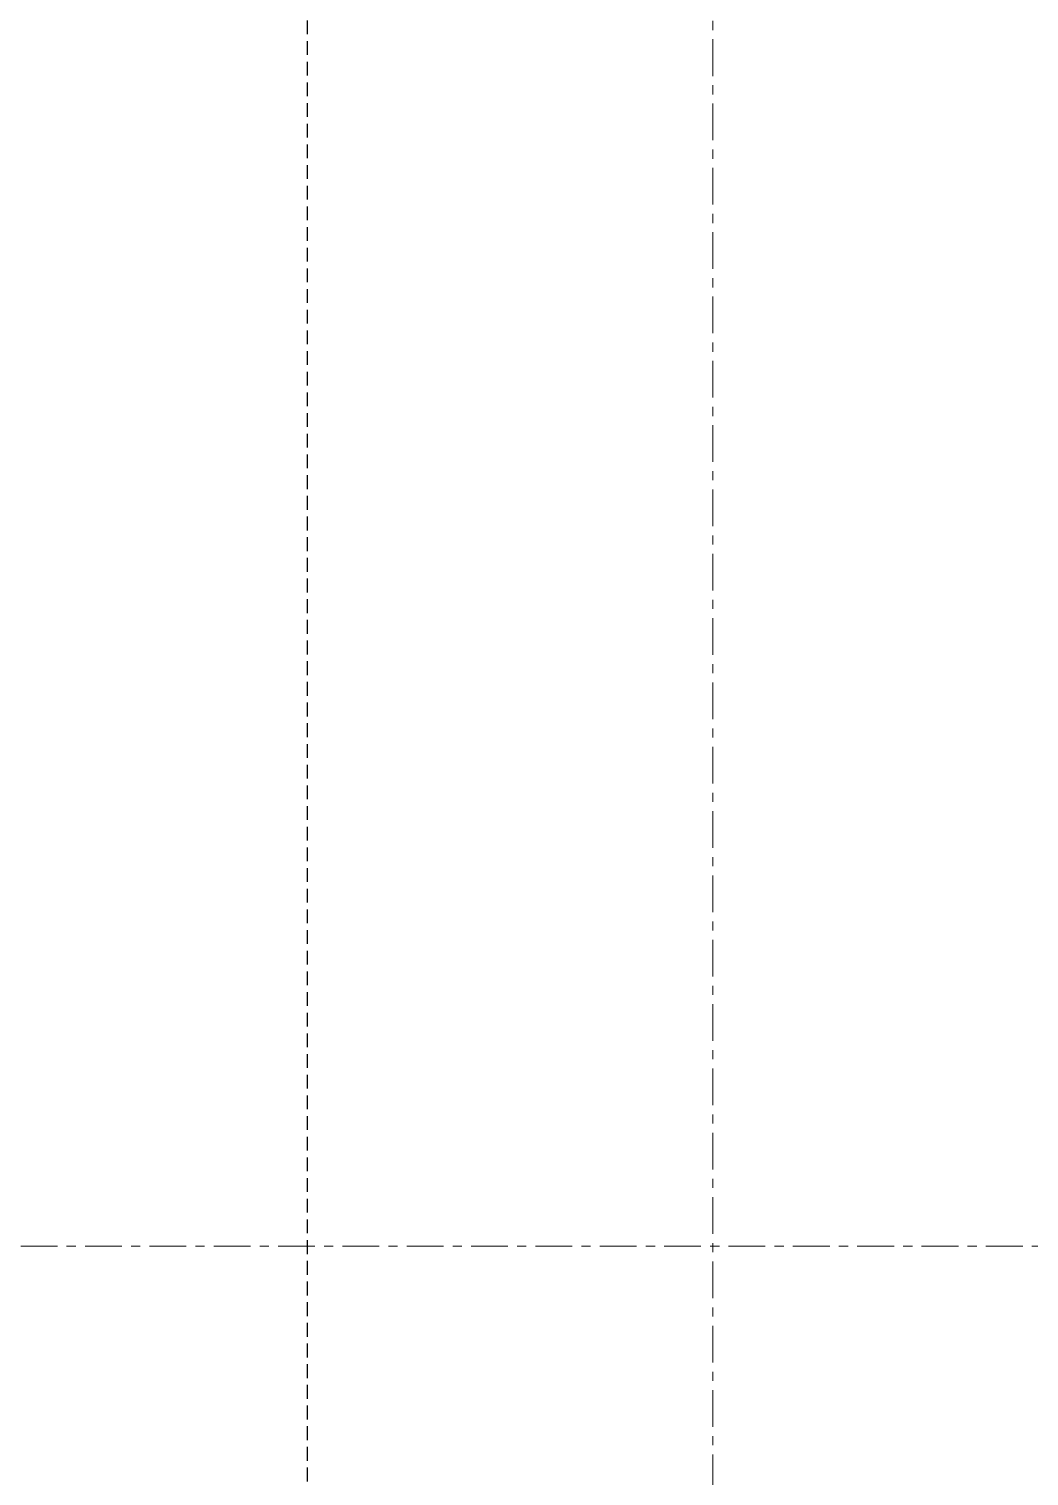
# Model space of a CAD drawing. Header units: millimetres. Extents: x 46404 to 154333, y -1327 to 55734.
# Drawn here: x 67419 to 67764, y 51358 to 51858 of the extents above; entities that cross this region are included whole.
import ezdxf

# ---------------------------------------------------------------- set-up
doc = ezdxf.new("R2010")
doc.units = ezdxf.units.MM
for name, pattern in [('Dash - Tight', [4.5, 3, -1.5]), ('Grid Line', [22.225, 12.7, -3.175, 3.175, -3.175]), ('Hidden', [7.14375, 4.7625, -2.38125])]:
    doc.linetypes.add(name, pattern=pattern)
for name, color, linetype, lineweight in [('A-DETL-GENF-2', 92, 'Dash - Tight', 18), ('A-DETL-GENF-3', 92, 'Hidden', 25), ('S-GRID-1', 1, 'Grid Line', 9)]:
    doc.layers.add(name, color=color, linetype=linetype, lineweight=lineweight)

# ---------------------------------------------------------------- blocks, each defined once
blk = doc.blocks.new('BORDER VIEW - BORDER VIEW-2373945-TKCS_RAMP NKT 2 - MẶT BẰNG')
at = {"layer": 'A-DETL-GENF-3'}
blk.add_line((0, 150), (0, 4456.39), dxfattribs=at)

msp = doc.modelspace()

# ---------------------------------------------------------------- linework, layer by layer
at = {"layer": 'S-GRID-1'}
for p, q in [((67655, 50641.1), (67655, 54033.61)), ((68006.48, 51436.94), (66756.48, 51436.94))]:
    msp.add_line(p, q, dxfattribs=at)

# ---------------------------------------------------------------- block references
at = {"layer": 'A-DETL-GENF-2'}
msp.add_blockref('BORDER VIEW - BORDER VIEW-2373945-TKCS_RAMP NKT 2 - MẶT BẰNG', (67515, 50076.94), dxfattribs=at)

doc.saveas('drawing.dxf')
